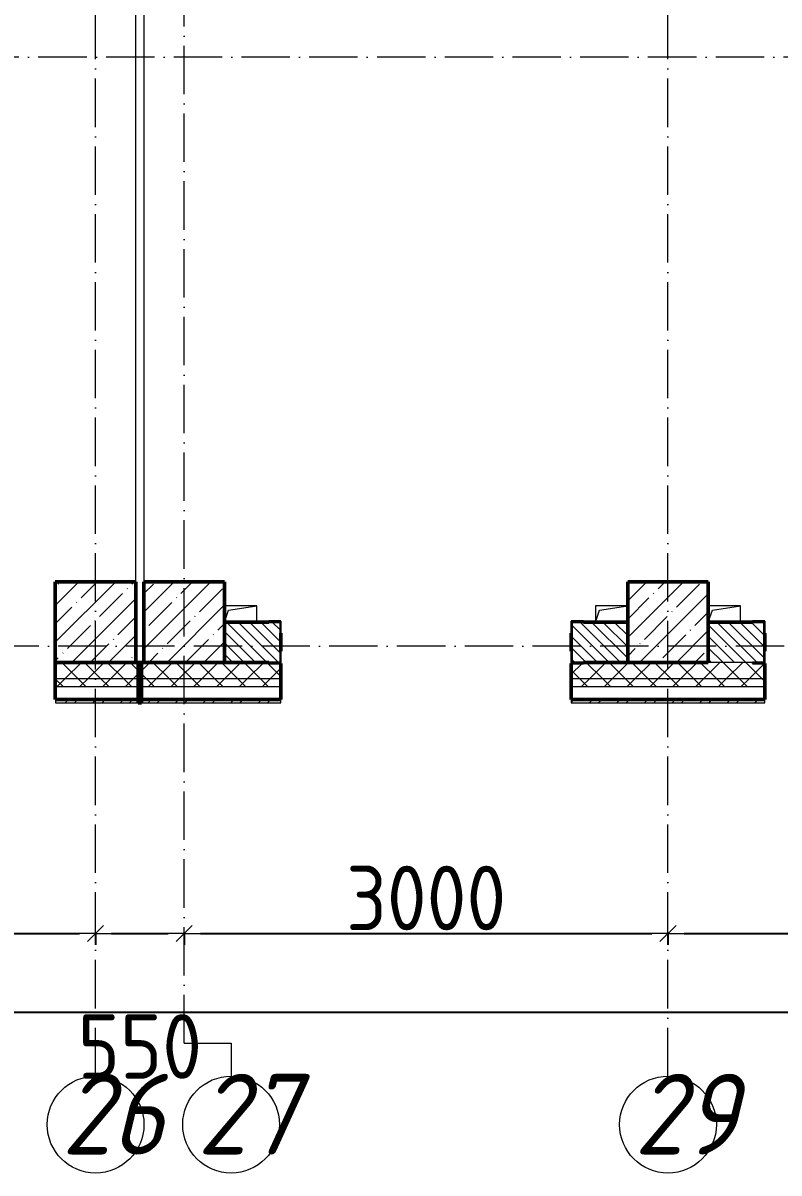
# Model space of a CAD drawing. Header units: millimetres. Extents: x -356862 to 418287, y 0 to 839748.
# Drawn here: x 22008 to 26697, y 453933 to 461059 of the extents above; entities that cross this region are included whole.
import ezdxf

# ---------------------------------------------------------------- set-up
doc = ezdxf.new("R2010")
doc.units = ezdxf.units.MM
doc.linetypes.add('50_200_ШТРИХ_1Т_ш5_п1_п1_', pattern=[700, 500, -100, 0, -100])
for name, color, linetype, lineweight in [('A-____-____-DIMS', 7, 'Continuous', 9), ('A-FLOR-____-OTLN', 7, 'Continuous', 9), ('A-GENM-____-MCUT', 7, 'Continuous', 25), ('A-GENM-____-OTLN', 7, 'Continuous', 9), ('A-GENM-____-OTLN-1', 7, 'Continuous', 25), ('A-WALL-____-MCUT-2', 7, 'Continuous', 50), ('A-WALL-____-MCUT-3', 7, 'Continuous', 9), ('A-WALL-____-OTLN', 7, 'Continuous', 9), ('A-WALL-____-PATT-1', 7, 'Continuous', 9), ('A-WALL-FNSH-MCUT-1', 7, 'Continuous', 9), ('S-COLS-____-MCUT', 7, 'Continuous', 50), ('S-COLS-____-OTLN', 7, 'Continuous', 9), ('S-GRID-____-IDEN', 7, 'Continuous', 9), ('S-GRID-____-OTLN', 7, 'Continuous', 9), ('S-GRID-____-OTLN-1', 7, '50_200_ШТРИХ_1Т_ш5_п1_п1_', 9)]:
    doc.layers.add(name, color=color, linetype=linetype, lineweight=lineweight)
doc.styles.add('ISOCPEUR_I', font='isocpeui.ttf', dxfattribs={"width": 0.9, "height": 2.5})
doc.styles.add('СПДС', font='isocpeur.ttf', dxfattribs={"width": 0.9})
doc.dimstyles.new('Размера А3', dxfattribs={"dimtxt": 200, "dimasz": 100, "dimexe": 70, "dimexo": 100, "dimgap": 20, "dimtad": 1, "dimdec": 0, "dimrnd": 10, "dimzin": 0, "dimdsep": 46, "dimtxsty": 'СПДС', "dimblk": 'ARROWHEAD_6', "dimcen": 1, "dimclrd": 256, "dimclre": 256, "dimclrt": 256, "dimazin": 0, "dimtfac": 1, "dimtdec": 0, "dimtmove": 2, "dimatfit": 3, "dimfxl": 1, "dimtolj": 1, "dimtzin": 0, "dimarcsym": 0})
pattern_1 = [(45, (-15591.66, 459015.94), (-70.71068, 70.71068), []), (135, (-15591.66, 459015.94), (-70.71068, -70.71068), [])]
pattern_2 = [(135, (-15591.663, 459015.94), (-35.35534, -35.35534), [])]
pattern_3 = [(45, (-15591.66, 459015.94), (-85.53659, 85.53659), []), (45, (-15534.64, 459015.94), (-85.53659, 85.53659), [])]

# ---------------------------------------------------------------- blocks, each defined once
blk = doc.blocks.new('BSC_Колонна _Прямоугольная - 500х500-V66-АР1_План отверстий 2 этажа в осях 1-64_А-ГГ')
at = {"layer": 'S-COLS-____-OTLN'}
h = blk.add_hatch(dxfattribs=at)
h.set_pattern_fill('FP_95', color=256, style=0, pattern_type=2)
h.set_pattern_definition([(45, (-41600, 1668.96), (-114.04925, 114.04925), []), (45, (-41485.95, 1668.96), (-114.04925, 114.04925), [201.613, -40.323, 3.353, -36.97])])
h.paths.add_polyline_path([(-250, -250), (250, -250), (250, 250), (-250, 250), (-250, -175.1)], flags=0)
at = {"layer": 'S-COLS-____-MCUT'}
for p, q in [((250, 250), (-250, 250)), ((-250, 250), (-250, -250)), ((250, -250), (250, 250)), ((-250, -250), (250, -250))]:
    blk.add_line(p, q, dxfattribs=at)
blk = doc.blocks.new('BSC_Колонна _Прямоугольная - 500х500-V67-АР1_План отверстий 2 этажа в осях 1-64_А-ГГ')
at = {"layer": 'S-COLS-____-OTLN'}
h = blk.add_hatch(dxfattribs=at)
h.set_pattern_fill('FP_96', color=256, style=0, pattern_type=2)
h.set_pattern_definition([(45, (-38050, 1668.96), (-114.04925, 114.04925), []), (45, (-37935.95, 1668.96), (-114.04925, 114.04925), [201.613, -40.323, 3.353, -36.97])])
h.paths.add_polyline_path([(-250, -250), (250, -250), (250, 250), (-250, 250)], flags=0)
at = {"layer": 'S-COLS-____-MCUT'}
for p, q in [((250, 250), (-250, 250)), ((-250, 250), (-250, -250)), ((250, -250), (250, 250)), ((-250, -250), (250, -250))]:
    blk.add_line(p, q, dxfattribs=at)
blk = doc.blocks.new('BSC_Колонна _Прямоугольная - 500х500-V87-АР1_План отверстий 2 этажа в осях 1-64_А-ГГ')
at = {"layer": 'S-COLS-____-OTLN'}
h = blk.add_hatch(dxfattribs=at)
h.set_pattern_fill('FP_116', color=256, style=0, pattern_type=2)
h.set_pattern_definition([(45, (-38600, 1668.96), (-114.04925, 114.04925), []), (45, (-38485.95, 1668.96), (-114.04925, 114.04925), [201.613, -40.323, 3.353, -36.97])])
h.paths.add_polyline_path([(-250, -250), (250, -250), (250, 250), (-250, 250)], flags=0)
at = {"layer": 'S-COLS-____-MCUT'}
for p, q in [((250, 250), (-250, 250)), ((-250, 250), (-250, -250)), ((250, -250), (250, 250)), ((-250, -250), (250, -250))]:
    blk.add_line(p, q, dxfattribs=at)
blk = doc.blocks.new('Фахверк_СКБ_Уголок - 250_2700-27497298-АР1_План отверстий 2 этажа в осях 1-64_А-ГГ')
at = {"layer": 'A-GENM-____-MCUT'}
for p, q in [((200, 181), (125, 181)), ((125, 181), (125, 106)), ((131, 106), (131, 175)), ((131, 175), (200, 175)), ((200, 175), (200, 181)), ((125, 106), (131, 106)), ((131, -6), (125, -6)), ((125, -6), (125, -81)), ((131, -75), (131, -6)), ((125, -81), (200, -81)), ((200, -75), (131, -75)), ((200, -81), (200, -75))]:
    blk.add_line(p, q, dxfattribs=at)
blk = doc.blocks.new('AR_Отверстие прямоугольное _в плите_ - AR_Отверстие прямоугольное _в плите_-30510712-АР1_План отверстий 2 этажа в осях 1-64_А-ГГ')
at = {"layer": 'A-GENM-____-OTLN'}
for p, q in [((100, 50), (-100, 50)), ((-100, -50), (-75, 25)), ((-75, 25), (100, 50)), ((100, -50), (100, 50))]:
    blk.add_line(p, q, dxfattribs=at)
blk = doc.blocks.new('AR_Отверстие прямоугольное _в плите_ - AR_Отверстие прямоугольное _в плите_-V161-АР1_План отверстий 2 этажа в осях 1-64_А-ГГ')
at = {"layer": 'A-GENM-____-OTLN'}
for p, q in [((100, 50), (-100, 50)), ((-100, 50), (-100, -50)), ((-100, -50), (-75, 25)), ((-75, 25), (100, 50))]:
    blk.add_line(p, q, dxfattribs=at)
blk = doc.blocks.new('Стены 7 - Стены 4-31196221-АР1_План отверстий 2 этажа в осях 1-64_А-ГГ')
at = {"layer": 'A-WALL-____-MCUT-2'}
for p, q in [((-1798.5, 41030.2), (-1798.5, 41010.2)), ((-1548.5, 41030.2), (-1798.5, 41030.2)), ((-1798.5, 41010.2), (-1548.5, 41010.2)), ((-1548.5, 41010.2), (-1548.5, 41030.2))]:
    blk.add_line(p, q, dxfattribs=at)
blk = doc.blocks.new('Ось сетки - Круг_Ø6_00__ISO-2_5_0_9K_-25732049-АР1_План отверстий 2 этажа в осях 1-64_А-ГГ')
at = {"layer": 'S-GRID-____-IDEN'}
blk.add_circle((0, 0), 3, dxfattribs=at)
blk = doc.blocks.new('ARROWHEAD_6')
at = {"color": 0, "linetype": 'Continuous'}
for p, q in [((0, 0), (-1, 0)), ((-0.5, -0.5), (0.5, 0.5))]:
    blk.add_line(p, q, dxfattribs=at)
blk = doc.blocks.new('*D4547')
at = {"layer": 'A-____-____-DIMS', "lineweight": -2, "transparency": 16777216}
for p, q in [((19458.3, 455423.5), (19458.3, 455347.4)), ((19558.3, 455417.4), (22358.3, 455417.4)), ((22458.3, 455423.5), (22458.3, 455347.4))]:
    blk.add_line(p, q, dxfattribs=at)
at = {"layer": 'Defpoints', "color": 0, "lineweight": 30, "transparency": 16777216}
for p in [(19458.3, 455523.5), (22458.3, 455523.5), (22458.3, 455417.4)]:
    blk.add_point(p, dxfattribs=at)
at = {"layer": 'A-____-____-DIMS', "lineweight": -2, "transparency": 16777216, "xscale": 100, "yscale": 100, "zscale": 100, "rotation": 180}
blk.add_blockref('ARROWHEAD_6', (19458.3, 455417.4), dxfattribs=at)
at = {"layer": 'A-____-____-DIMS', "lineweight": -2, "transparency": 16777216, "xscale": 100, "yscale": 100, "zscale": 100}
blk.add_blockref('ARROWHEAD_6', (22458.3, 455417.4), dxfattribs=at)
at = {"layer": 'A-____-____-DIMS', "transparency": 16777216, "insert": (20958.3, 455637.4), "char_height": 400, "attachment_point": 5, "style": 'СПДС'}
blk.add_mtext('\\A1;3000', dxfattribs=at)
blk = doc.blocks.new('*D4548')
at = {"layer": 'A-____-____-DIMS', "lineweight": -2, "transparency": 16777216}
for p, q in [((22458.3, 455423.5), (22458.3, 455347.4)), ((22558.3, 455417.4), (22908.3, 455417.4)), ((23008.3, 455423.5), (23008.3, 455347.4))]:
    blk.add_line(p, q, dxfattribs=at)
at = {"layer": 'Defpoints', "color": 0, "lineweight": 30, "transparency": 16777216}
for p in [(22458.3, 455523.5), (23008.3, 455523.5), (23008.3, 455417.4)]:
    blk.add_point(p, dxfattribs=at)
at = {"layer": 'A-____-____-DIMS', "lineweight": -2, "transparency": 16777216, "xscale": 100, "yscale": 100, "zscale": 100, "rotation": 180}
blk.add_blockref('ARROWHEAD_6', (22458.3, 455417.4), dxfattribs=at)
at = {"layer": 'A-____-____-DIMS', "lineweight": -2, "transparency": 16777216, "xscale": 100, "yscale": 100, "zscale": 100}
blk.add_blockref('ARROWHEAD_6', (23008.3, 455417.4), dxfattribs=at)
at = {"layer": 'A-____-____-DIMS', "transparency": 16777216, "insert": (22733.3, 454717.4), "char_height": 400, "attachment_point": 5, "style": 'СПДС'}
blk.add_mtext('\\A1;550', dxfattribs=at)
blk = doc.blocks.new('*D4549')
at = {"layer": 'A-____-____-DIMS', "lineweight": -2, "transparency": 16777216}
for p, q in [((23008.3, 455423.5), (23008.3, 455347.4)), ((23108.3, 455417.4), (25908.3, 455417.4)), ((26008.3, 455423.5), (26008.3, 455347.4))]:
    blk.add_line(p, q, dxfattribs=at)
at = {"layer": 'Defpoints', "color": 0, "lineweight": 30, "transparency": 16777216}
for p in [(23008.3, 455523.5), (26008.3, 455523.5), (26008.3, 455417.4)]:
    blk.add_point(p, dxfattribs=at)
at = {"layer": 'A-____-____-DIMS', "lineweight": -2, "transparency": 16777216, "xscale": 100, "yscale": 100, "zscale": 100, "rotation": 180}
blk.add_blockref('ARROWHEAD_6', (23008.3, 455417.4), dxfattribs=at)
at = {"layer": 'A-____-____-DIMS', "lineweight": -2, "transparency": 16777216, "xscale": 100, "yscale": 100, "zscale": 100}
blk.add_blockref('ARROWHEAD_6', (26008.3, 455417.4), dxfattribs=at)
at = {"layer": 'A-____-____-DIMS', "transparency": 16777216, "insert": (24508.3, 455637.4), "char_height": 400, "attachment_point": 5, "style": 'СПДС'}
blk.add_mtext('\\A1;3000', dxfattribs=at)
blk = doc.blocks.new('*D4550')
at = {"layer": 'A-____-____-DIMS', "lineweight": -2, "transparency": 16777216}
for p, q in [((26008.3, 455423.5), (26008.3, 455347.4)), ((26108.3, 455417.4), (28908.3, 455417.4)), ((29008.3, 455423.5), (29008.3, 455347.4))]:
    blk.add_line(p, q, dxfattribs=at)
at = {"layer": 'Defpoints', "color": 0, "lineweight": 30, "transparency": 16777216}
for p in [(26008.3, 455523.5), (29008.3, 455523.5), (29008.3, 455417.4)]:
    blk.add_point(p, dxfattribs=at)
at = {"layer": 'A-____-____-DIMS', "lineweight": -2, "transparency": 16777216, "xscale": 100, "yscale": 100, "zscale": 100, "rotation": 180}
blk.add_blockref('ARROWHEAD_6', (26008.3, 455417.4), dxfattribs=at)
at = {"layer": 'A-____-____-DIMS', "lineweight": -2, "transparency": 16777216, "xscale": 100, "yscale": 100, "zscale": 100}
blk.add_blockref('ARROWHEAD_6', (29008.3, 455417.4), dxfattribs=at)
at = {"layer": 'A-____-____-DIMS', "transparency": 16777216, "insert": (27508.3, 455637.4), "char_height": 400, "attachment_point": 5, "style": 'СПДС'}
blk.add_mtext('\\A1;3000', dxfattribs=at)
blk = doc.blocks.new('*D4656')
at = {"layer": 'A-____-____-DIMS', "lineweight": -2, "transparency": 16777216}
for p, q in [((-17941.7, 454935.3), (-17941.7, 454859.2)), ((85558.3, 454935.3), (85558.3, 454859.2)), ((-17841.7, 454929.2), (85458.3, 454929.2))]:
    blk.add_line(p, q, dxfattribs=at)
at = {"layer": 'Defpoints', "color": 0, "lineweight": 30, "transparency": 16777216}
for p in [(-17941.7, 455035.3), (85558.3, 455035.3), (85558.3, 454929.2)]:
    blk.add_point(p, dxfattribs=at)
at = {"layer": 'A-____-____-DIMS', "lineweight": -2, "transparency": 16777216, "xscale": 100, "yscale": 100, "zscale": 100, "rotation": 180}
blk.add_blockref('ARROWHEAD_6', (-17941.7, 454929.2), dxfattribs=at)
at = {"layer": 'A-____-____-DIMS', "lineweight": -2, "transparency": 16777216, "xscale": 100, "yscale": 100, "zscale": 100}
blk.add_blockref('ARROWHEAD_6', (85558.3, 454929.2), dxfattribs=at)
at = {"layer": 'A-____-____-DIMS', "transparency": 16777216, "insert": (33808.3, 455149.2), "char_height": 400, "attachment_point": 5, "style": 'СПДС'}
blk.add_mtext('\\A1;103500', dxfattribs=at)
blk = doc.blocks.new('*D13788')
at = {"layer": 'A-____-____-DIMS', "lineweight": -2, "transparency": 16777216}
for p, q in [((19458.3, 455423.5), (19458.3, 455347.4)), ((19558.3, 455417.4), (22358.3, 455417.4)), ((22458.3, 455423.5), (22458.3, 455347.4))]:
    blk.add_line(p, q, dxfattribs=at)
at = {"layer": 'Defpoints', "color": 0, "transparency": 16777216}
for p in [(19458.3, 455523.5), (22458.3, 455523.5), (22458.3, 455417.4)]:
    blk.add_point(p, dxfattribs=at)
at = {"layer": 'A-____-____-DIMS', "lineweight": -2, "transparency": 16777216, "xscale": 100, "yscale": 100, "zscale": 100, "rotation": 180}
blk.add_blockref('ARROWHEAD_6', (19458.3, 455417.4), dxfattribs=at)
at = {"layer": 'A-____-____-DIMS', "lineweight": -2, "transparency": 16777216, "xscale": 100, "yscale": 100, "zscale": 100}
blk.add_blockref('ARROWHEAD_6', (22458.3, 455417.4), dxfattribs=at)
at = {"layer": 'A-____-____-DIMS', "transparency": 16777216, "insert": (20958.3, 455637.4), "char_height": 400, "attachment_point": 5, "style": 'СПДС'}
blk.add_mtext('\\A1;3000', dxfattribs=at)
blk = doc.blocks.new('*D13789')
at = {"layer": 'A-____-____-DIMS', "lineweight": -2, "transparency": 16777216}
for p, q in [((22458.3, 455423.5), (22458.3, 455347.4)), ((22558.3, 455417.4), (22908.3, 455417.4)), ((23008.3, 455423.5), (23008.3, 455347.4))]:
    blk.add_line(p, q, dxfattribs=at)
at = {"layer": 'Defpoints', "color": 0, "transparency": 16777216}
for p in [(22458.3, 455523.5), (23008.3, 455523.5), (23008.3, 455417.4)]:
    blk.add_point(p, dxfattribs=at)
at = {"layer": 'A-____-____-DIMS', "lineweight": -2, "transparency": 16777216, "xscale": 100, "yscale": 100, "zscale": 100, "rotation": 180}
blk.add_blockref('ARROWHEAD_6', (22458.3, 455417.4), dxfattribs=at)
at = {"layer": 'A-____-____-DIMS', "lineweight": -2, "transparency": 16777216, "xscale": 100, "yscale": 100, "zscale": 100}
blk.add_blockref('ARROWHEAD_6', (23008.3, 455417.4), dxfattribs=at)
at = {"layer": 'A-____-____-DIMS', "transparency": 16777216, "insert": (22733.3, 454717.4), "char_height": 400, "attachment_point": 5, "style": 'СПДС'}
blk.add_mtext('\\A1;550', dxfattribs=at)
blk = doc.blocks.new('*D13790')
at = {"layer": 'A-____-____-DIMS', "lineweight": -2, "transparency": 16777216}
for p, q in [((23008.3, 455423.5), (23008.3, 455347.4)), ((23108.3, 455417.4), (25908.3, 455417.4)), ((26008.3, 455423.5), (26008.3, 455347.4))]:
    blk.add_line(p, q, dxfattribs=at)
at = {"layer": 'Defpoints', "color": 0, "transparency": 16777216}
for p in [(23008.3, 455523.5), (26008.3, 455523.5), (26008.3, 455417.4)]:
    blk.add_point(p, dxfattribs=at)
at = {"layer": 'A-____-____-DIMS', "lineweight": -2, "transparency": 16777216, "xscale": 100, "yscale": 100, "zscale": 100, "rotation": 180}
blk.add_blockref('ARROWHEAD_6', (23008.3, 455417.4), dxfattribs=at)
at = {"layer": 'A-____-____-DIMS', "lineweight": -2, "transparency": 16777216, "xscale": 100, "yscale": 100, "zscale": 100}
blk.add_blockref('ARROWHEAD_6', (26008.3, 455417.4), dxfattribs=at)
at = {"layer": 'A-____-____-DIMS', "transparency": 16777216, "insert": (24508.3, 455637.4), "char_height": 400, "attachment_point": 5, "style": 'СПДС'}
blk.add_mtext('\\A1;3000', dxfattribs=at)
blk = doc.blocks.new('*D13791')
at = {"layer": 'A-____-____-DIMS', "lineweight": -2, "transparency": 16777216}
for p, q in [((26008.3, 455423.5), (26008.3, 455347.4)), ((26108.3, 455417.4), (28908.3, 455417.4)), ((29008.3, 455423.5), (29008.3, 455347.4))]:
    blk.add_line(p, q, dxfattribs=at)
at = {"layer": 'Defpoints', "color": 0, "transparency": 16777216}
for p in [(26008.3, 455523.5), (29008.3, 455523.5), (29008.3, 455417.4)]:
    blk.add_point(p, dxfattribs=at)
at = {"layer": 'A-____-____-DIMS', "lineweight": -2, "transparency": 16777216, "xscale": 100, "yscale": 100, "zscale": 100, "rotation": 180}
blk.add_blockref('ARROWHEAD_6', (26008.3, 455417.4), dxfattribs=at)
at = {"layer": 'A-____-____-DIMS', "lineweight": -2, "transparency": 16777216, "xscale": 100, "yscale": 100, "zscale": 100}
blk.add_blockref('ARROWHEAD_6', (29008.3, 455417.4), dxfattribs=at)
at = {"layer": 'A-____-____-DIMS', "transparency": 16777216, "insert": (27508.3, 455637.4), "char_height": 400, "attachment_point": 5, "style": 'СПДС'}
blk.add_mtext('\\A1;3000', dxfattribs=at)
blk = doc.blocks.new('*D13808')
at = {"layer": 'A-____-____-DIMS', "lineweight": -2, "transparency": 16777216}
for p, q in [((-17941.7, 454935.3), (-17941.7, 454859.2)), ((85558.3, 454935.3), (85558.3, 454859.2)), ((-17841.7, 454929.2), (85458.3, 454929.2))]:
    blk.add_line(p, q, dxfattribs=at)
at = {"layer": 'Defpoints', "color": 0, "transparency": 16777216}
for p in [(-17941.7, 455035.3), (85558.3, 455035.3), (85558.3, 454929.2)]:
    blk.add_point(p, dxfattribs=at)
at = {"layer": 'A-____-____-DIMS', "lineweight": -2, "transparency": 16777216, "xscale": 100, "yscale": 100, "zscale": 100, "rotation": 180}
blk.add_blockref('ARROWHEAD_6', (-17941.7, 454929.2), dxfattribs=at)
at = {"layer": 'A-____-____-DIMS', "lineweight": -2, "transparency": 16777216, "xscale": 100, "yscale": 100, "zscale": 100}
blk.add_blockref('ARROWHEAD_6', (85558.3, 454929.2), dxfattribs=at)
at = {"layer": 'A-____-____-DIMS', "transparency": 16777216, "insert": (33808.3, 455149.2), "char_height": 400, "attachment_point": 5, "style": 'СПДС'}
blk.add_mtext('\\A1;103500', dxfattribs=at)
blk = doc.blocks.new('*D13958')
at = {"layer": 'A-____-____-DIMS', "lineweight": -2, "transparency": 16777216}
for p, q in [((19458.3, 455423.5), (19458.3, 455347.4)), ((19558.3, 455417.4), (22358.3, 455417.4)), ((22458.3, 455423.5), (22458.3, 455347.4))]:
    blk.add_line(p, q, dxfattribs=at)
at = {"layer": 'Defpoints', "color": 0, "transparency": 16777216}
for p in [(19458.3, 455523.5), (22458.3, 455523.5), (22458.3, 455417.4)]:
    blk.add_point(p, dxfattribs=at)
at = {"layer": 'A-____-____-DIMS', "lineweight": -2, "transparency": 16777216, "xscale": 100, "yscale": 100, "zscale": 100, "rotation": 180}
blk.add_blockref('ARROWHEAD_6', (19458.3, 455417.4), dxfattribs=at)
at = {"layer": 'A-____-____-DIMS', "lineweight": -2, "transparency": 16777216, "xscale": 100, "yscale": 100, "zscale": 100}
blk.add_blockref('ARROWHEAD_6', (22458.3, 455417.4), dxfattribs=at)
at = {"layer": 'A-____-____-DIMS', "transparency": 16777216, "insert": (20958.3, 455637.4), "char_height": 400, "attachment_point": 5, "style": 'СПДС'}
blk.add_mtext('\\A1;3000', dxfattribs=at)
blk = doc.blocks.new('*D13959')
at = {"layer": 'A-____-____-DIMS', "lineweight": -2, "transparency": 16777216}
for p, q in [((22458.3, 455423.5), (22458.3, 455347.4)), ((22558.3, 455417.4), (22908.3, 455417.4)), ((23008.3, 455423.5), (23008.3, 455347.4))]:
    blk.add_line(p, q, dxfattribs=at)
at = {"layer": 'Defpoints', "color": 0, "transparency": 16777216}
for p in [(22458.3, 455523.5), (23008.3, 455523.5), (23008.3, 455417.4)]:
    blk.add_point(p, dxfattribs=at)
at = {"layer": 'A-____-____-DIMS', "lineweight": -2, "transparency": 16777216, "xscale": 100, "yscale": 100, "zscale": 100, "rotation": 180}
blk.add_blockref('ARROWHEAD_6', (22458.3, 455417.4), dxfattribs=at)
at = {"layer": 'A-____-____-DIMS', "lineweight": -2, "transparency": 16777216, "xscale": 100, "yscale": 100, "zscale": 100}
blk.add_blockref('ARROWHEAD_6', (23008.3, 455417.4), dxfattribs=at)
at = {"layer": 'A-____-____-DIMS', "transparency": 16777216, "insert": (22733.3, 454717.4), "char_height": 400, "attachment_point": 5, "style": 'СПДС'}
blk.add_mtext('\\A1;550', dxfattribs=at)
blk = doc.blocks.new('*D13960')
at = {"layer": 'A-____-____-DIMS', "lineweight": -2, "transparency": 16777216}
for p, q in [((23008.3, 455423.5), (23008.3, 455347.4)), ((23108.3, 455417.4), (25908.3, 455417.4)), ((26008.3, 455423.5), (26008.3, 455347.4))]:
    blk.add_line(p, q, dxfattribs=at)
at = {"layer": 'Defpoints', "color": 0, "transparency": 16777216}
for p in [(23008.3, 455523.5), (26008.3, 455523.5), (26008.3, 455417.4)]:
    blk.add_point(p, dxfattribs=at)
at = {"layer": 'A-____-____-DIMS', "lineweight": -2, "transparency": 16777216, "xscale": 100, "yscale": 100, "zscale": 100, "rotation": 180}
blk.add_blockref('ARROWHEAD_6', (23008.3, 455417.4), dxfattribs=at)
at = {"layer": 'A-____-____-DIMS', "lineweight": -2, "transparency": 16777216, "xscale": 100, "yscale": 100, "zscale": 100}
blk.add_blockref('ARROWHEAD_6', (26008.3, 455417.4), dxfattribs=at)
at = {"layer": 'A-____-____-DIMS', "transparency": 16777216, "insert": (24508.3, 455637.4), "char_height": 400, "attachment_point": 5, "style": 'СПДС'}
blk.add_mtext('\\A1;3000', dxfattribs=at)
blk = doc.blocks.new('*D13961')
at = {"layer": 'A-____-____-DIMS', "lineweight": -2, "transparency": 16777216}
for p, q in [((26008.3, 455423.5), (26008.3, 455347.4)), ((26108.3, 455417.4), (28908.3, 455417.4)), ((29008.3, 455423.5), (29008.3, 455347.4))]:
    blk.add_line(p, q, dxfattribs=at)
at = {"layer": 'Defpoints', "color": 0, "transparency": 16777216}
for p in [(26008.3, 455523.5), (29008.3, 455523.5), (29008.3, 455417.4)]:
    blk.add_point(p, dxfattribs=at)
at = {"layer": 'A-____-____-DIMS', "lineweight": -2, "transparency": 16777216, "xscale": 100, "yscale": 100, "zscale": 100, "rotation": 180}
blk.add_blockref('ARROWHEAD_6', (26008.3, 455417.4), dxfattribs=at)
at = {"layer": 'A-____-____-DIMS', "lineweight": -2, "transparency": 16777216, "xscale": 100, "yscale": 100, "zscale": 100}
blk.add_blockref('ARROWHEAD_6', (29008.3, 455417.4), dxfattribs=at)
at = {"layer": 'A-____-____-DIMS', "transparency": 16777216, "insert": (27508.3, 455637.4), "char_height": 400, "attachment_point": 5, "style": 'СПДС'}
blk.add_mtext('\\A1;3000', dxfattribs=at)
blk = doc.blocks.new('*D13978')
at = {"layer": 'A-____-____-DIMS', "lineweight": -2, "transparency": 16777216}
for p, q in [((-17941.7, 454935.3), (-17941.7, 454859.2)), ((85558.3, 454935.3), (85558.3, 454859.2)), ((-17841.7, 454929.2), (85458.3, 454929.2))]:
    blk.add_line(p, q, dxfattribs=at)
at = {"layer": 'Defpoints', "color": 0, "transparency": 16777216}
for p in [(-17941.7, 455035.3), (85558.3, 455035.3), (85558.3, 454929.2)]:
    blk.add_point(p, dxfattribs=at)
at = {"layer": 'A-____-____-DIMS', "lineweight": -2, "transparency": 16777216, "xscale": 100, "yscale": 100, "zscale": 100, "rotation": 180}
blk.add_blockref('ARROWHEAD_6', (-17941.7, 454929.2), dxfattribs=at)
at = {"layer": 'A-____-____-DIMS', "lineweight": -2, "transparency": 16777216, "xscale": 100, "yscale": 100, "zscale": 100}
blk.add_blockref('ARROWHEAD_6', (85558.3, 454929.2), dxfattribs=at)
at = {"layer": 'A-____-____-DIMS', "transparency": 16777216, "insert": (33808.3, 455149.2), "char_height": 400, "attachment_point": 5, "style": 'СПДС'}
blk.add_mtext('\\A1;103500', dxfattribs=at)
blk = doc.blocks.new('2этаж')
at = {"layer": 'S-GRID-____-OTLN-1', "color": 251, "ltscale": 0.6, "true_color": 0x636466}
for p, q in [((22458.3, 454533.3), (22458.3, 469166.5)), ((23008.3, 454737.3), (23008.3, 469166.5)), ((26008.3, 454533.3), (26008.3, 469166.5)), ((88359, 460847), (-20260.4, 460847)), ((88482.7, 457197), (-20260.4, 457197))]:
    blk.add_line(p, q, dxfattribs=at)
at = {"layer": 'S-GRID-____-IDEN', "char_height": 500, "width": 404.05, "attachment_point": 1, "style": 'ISOCPEUR_I'}
for s, insert in [('26', (22248.8, 454547.9)), ('27', (23089.4, 454547.9)), ('29', (25798.8, 454547.9))]:
    blk.add_mtext(s, dxfattribs=dict(at, insert=insert))
at = {"layer": 'A-____-____-DIMS'}
for base, p1, p2, picture, middle in [((22458.3, 455417.4), (19458.3, 455523.5), (22458.3, 455523.5), '*D4547', (20958.3, 455637.4)), ((26008.3, 455417.4), (23008.3, 455523.5), (26008.3, 455523.5), '*D4549', (24508.3, 455637.4)), ((29008.3, 455417.4), (26008.3, 455523.5), (29008.3, 455523.5), '*D4550', (27508.3, 455637.4)), ((23008.3, 455417.4), (22458.3, 455523.5), (23008.3, 455523.5), '*D4548', (22733.3, 454717.4)), ((85558.3, 454929.2), (-17941.7, 455035.3), (85558.3, 455035.3), '*D4656', (33808.3, 455149.2))]:
    dim = blk.add_linear_dim(base=base, p1=p1, p2=p2, dimstyle='Размера А3', override={"dimtxt": 400}, dxfattribs=at)
    dim.commit()
    dim.dimension.update_dxf_attribs({"geometry": picture, "text_midpoint": middle})

msp = doc.modelspace()

# ---------------------------------------------------------------- hatches: boundary and pattern name
at = {"layer": 'A-WALL-____-PATT-1'}
h = msp.add_hatch(dxfattribs=at)
h.set_pattern_fill('FP_6', color=256, style=0, pattern_type=2)
h.set_pattern_definition(pattern_2)
h.paths.add_polyline_path([(25483.3366, 457096.983), (25758.3366, 457096.983), (25758.3366, 457346.983), (25414.3366, 457346.983), (25414.3366, 457277.983), (25408.3366, 457277.983), (25408.3366, 457165.983), (25414.3366, 457165.983), (25414.3366, 457096.983)], flags=0)
h.paths.add_polyline_path([(23533.3366, 457096.983), (23602.3366, 457096.983), (23602.3366, 457165.983), (23608.3366, 457165.983), (23608.3366, 457277.983), (23602.3366, 457277.983), (23602.3366, 457346.983), (23258.3366, 457346.983), (23258.3366, 457096.983), (23278.8614, 457096.983)], flags=0)
h = msp.add_hatch(dxfattribs=at)
h.set_pattern_fill('FP_6', color=256, style=0, pattern_type=2)
h.set_pattern_definition(pattern_2)
h.paths.add_polyline_path([(28758.3366, 457096.983), (28758.3366, 457346.983), (28414.3366, 457346.983), (28414.3366, 457277.983), (28408.3366, 457277.983), (28408.3366, 457165.983), (28414.3366, 457165.983), (28414.3366, 457096.983), (28581.2542, 457096.983)], flags=0)
h.paths.add_polyline_path([(26602.3366, 457096.983), (26602.3366, 457165.983), (26608.3366, 457165.983), (26608.3366, 457277.983), (26602.3366, 457277.983), (26602.3366, 457346.983), (26258.3366, 457346.983), (26258.3366, 457096.983), (26533.3366, 457096.983)], flags=0)
h = msp.add_hatch(dxfattribs=at)
h.set_pattern_fill('FP_1', color=256, style=0, pattern_type=2)
h.set_pattern_definition(pattern_1)
h.paths.add_polyline_path([(85658.3366, 456996.983), (85658.3366, 457096.983), (76633.3366, 457096.983), (76633.3366, 457090.983), (76558.3366, 457090.983), (76558.3366, 456996.983), (85158.3366, 456996.983)], flags=0)
h.paths.add_polyline_path([(74758.3366, 456996.983), (74758.3366, 457090.983), (74683.3366, 457090.983), (74683.3366, 457096.983), (66808.3366, 457096.983), (66808.3366, 456996.983), (74535.3257, 456996.983)], flags=0)
h.paths.add_polyline_path([(65308.3366, 456996.983), (65808.3366, 456996.983), (65808.3366, 457096.983), (64683.3366, 457096.983), (64683.3366, 457090.983), (64608.3366, 457090.983), (64608.3366, 456996.983), (64683.3366, 456996.983)], flags=0)
h.paths.add_polyline_path([(55408.3366, 456996.983), (56808.3366, 456996.983), (56808.3366, 457096.983), (55483.3366, 457096.983), (55483.3366, 457090.983), (55408.3366, 457090.983)], flags=0)
h.paths.add_polyline_path([(53258.3366, 456996.983), (53608.3366, 456996.983), (53608.3366, 457090.983), (53533.3366, 457090.983), (53533.3366, 457096.983), (52483.3366, 457096.983), (52483.3366, 457090.983), (52408.3366, 457090.983), (52408.3366, 456996.983), (52758.3366, 456996.983)], flags=0)
h.paths.add_polyline_path([(50608.0335, 456996.983), (50608.0335, 457090.983), (50533.3366, 457090.983), (50533.3366, 457096.983), (49483.3366, 457096.983), (49483.3366, 457090.983), (49408.3366, 457090.983), (49408.3366, 456996.983), (49790.8257, 456996.983)], flags=0)
h.paths.add_polyline_path([(47608.3366, 456996.983), (47608.3366, 457090.983), (47533.3366, 457090.983), (47533.3366, 457096.983), (46483.3366, 457096.983), (46483.3366, 457090.983), (46408.3366, 457090.983), (46408.3366, 456996.983), (47139.6293, 456996.983)], flags=0)
h.paths.add_polyline_path([(43758.3366, 456996.983), (44608.3366, 456996.983), (44608.3366, 457090.983), (44533.3366, 457090.983), (44533.3366, 457096.983), (43483.3366, 457096.983), (43483.3366, 457090.983), (43408.3366, 457090.983), (43408.3262, 456996.983), (43604.7007, 456996.983)], flags=0)
h.paths.add_polyline_path([(38302.3078, 456996.983), (38608.3262, 456996.983), (38608.3262, 457090.983), (38533.3366, 457090.983), (38533.3366, 457096.983), (37483.3366, 457096.983), (37483.3366, 457090.983), (37408.3366, 457090.983), (37408.3314, 456996.983), (38258.3366, 456996.983)], flags=0)
h.paths.add_polyline_path([(34408.3366, 456996.983), (35608.3314, 456996.983), (35608.3314, 457090.983), (35533.3366, 457090.983), (35533.3366, 457096.983), (34483.3366, 457096.983), (34483.3366, 457090.983), (34408.3366, 457090.983)], flags=0)
h.paths.add_polyline_path([(32116.1828, 456996.983), (32608.3366, 456996.983), (32608.3366, 457090.983), (32533.3366, 457090.983), (32533.3366, 457096.983), (31483.3366, 457096.983), (31483.3366, 457090.983), (31408.3366, 457090.983), (31408.3366, 456996.983), (31483.3366, 456996.983)], flags=0)
h.paths.add_polyline_path([(29464.9864, 456996.983), (29608.3366, 456996.983), (29608.3366, 457090.983), (29533.3366, 457090.983), (29533.3366, 457096.983), (28483.3366, 457096.983), (28483.3366, 457090.983), (28408.3366, 457090.983), (28408.3366, 456996.983), (29258.3366, 456996.983)], flags=0)
h.paths.add_polyline_path([(26608.3366, 456996.983), (26608.3366, 457090.983), (26533.3366, 457090.983), (26533.3366, 457096.983), (25483.3366, 457096.983), (25483.3366, 457090.983), (25408.3366, 457090.983), (25408.3366, 456996.983), (26533.3366, 456996.983)], flags=0)
h.paths.add_polyline_path([(23608.3366, 456996.983), (23608.3366, 457090.983), (23533.3366, 457091.6258), (23533.3366, 457096.983), (22208.3366, 457096.983), (22208.3366, 456996.983), (23602.3366, 456996.983)], flags=0)
h.paths.add_polyline_path([(19208.3366, 456996.983), (20408.3366, 456996.983), (20408.3366, 457090.983), (20333.3366, 457090.983), (20333.3366, 457096.983), (19208.3366, 457096.983)], flags=0)
h.paths.add_polyline_path([(17402.3366, 456996.983), (17408.3366, 456996.983), (17408.3366, 457090.983), (17333.3366, 457090.983), (17333.3366, 457096.983), (16283.3366, 457096.983), (16283.3366, 457090.983), (16208.3366, 457090.983), (16209.0042, 456996.983), (17333.3366, 456996.983)], flags=0)
h.paths.add_polyline_path([(14333.3366, 456996.983), (14408.3366, 456996.983), (14408.3366, 457090.983), (14333.3366, 457090.983), (14333.3366, 457096.983), (13208.3366, 457096.983), (13208.3366, 456996.983), (13708.3366, 456996.983)], flags=0)
h.paths.add_polyline_path([(10708.3366, 456996.983), (11408.3366, 456996.983), (11408.3366, 457090.983), (11333.3366, 457090.983), (11333.3366, 457096.983), (10208.3366, 457096.983), (10208.3366, 456996.983)], flags=0)
h.paths.add_polyline_path([(8408.3366, 456996.983), (8408.3366, 457090.983), (8333.3366, 457090.983), (8333.3366, 457096.983), (7283.3366, 457096.983), (7283.3366, 457090.983), (7208.3366, 457090.983), (7208.3366, 456996.983), (7371.6828, 456996.983)], flags=0)
h.paths.add_polyline_path([(5333.3366, 456996.983), (5408.3366, 456996.983), (5408.3366, 457090.983), (5333.3366, 457090.983), (5333.3366, 457096.983), (4208.3366, 457096.983), (4208.3366, 456996.983), (4720.4864, 456996.983)], flags=0)
h.paths.add_polyline_path([(1208.3366, 456996.983), (2408.3366, 456996.983), (2408.3366, 457090.983), (2333.3366, 457090.983), (2333.3366, 457096.983), (1208.3366, 457096.983)], flags=0)
h.paths.add_polyline_path([(-591.6634, 456996.983), (-591.6634, 457090.983), (-666.6634, 457090.983), (-666.6634, 457096.983), (-1716.6634, 457096.983), (-1716.6634, 457090.983), (-1791.6634, 457090.983), (-1791.6634, 456996.983), (-691.6634, 456996.983)], flags=0)
h.paths.add_polyline_path([(-2791.6634, 456996.983), (-2791.6634, 457090.983), (-2866.6634, 457090.983), (-2866.6634, 457096.983), (-8116.6634, 457096.983), (-8116.6634, 457090.983), (-8191.6634, 457090.983), (-8191.6634, 456996.983), (-3233.1029, 456996.983)], flags=0)
h.paths.add_polyline_path([(-10291.6634, 456996.983), (-9191.6634, 456996.983), (-9191.6634, 457090.983), (-9266.6634, 457090.983), (-9266.6634, 457096.983), (-18041.6634, 457096.983), (-18041.6634, 456996.983), (-10302.9601, 456996.983)], flags=0)
h = msp.add_hatch(dxfattribs=at)
h.set_pattern_fill('FP_1', color=256, style=0, pattern_type=2)
h.set_pattern_definition(pattern_1)
h.paths.add_polyline_path([(85658.3366, 456946.983), (85758.3366, 456946.983), (85758.3366, 456996.983), (76558.3366, 456996.983), (76558.3366, 456946.983), (85140.1114, 456946.983)], flags=0)
h.paths.add_polyline_path([(73651.5936, 456946.983), (74758.3366, 456946.983), (74758.3366, 456996.983), (66808.3366, 456996.983), (66808.3366, 456946.983), (72767.8614, 456946.983)], flags=0)
h.paths.add_polyline_path([(64608.3366, 456946.983), (65808.3366, 456946.983), (65808.3366, 456996.983), (64608.3366, 456996.983)], flags=0)
h.paths.add_polyline_path([(56808.3366, 456946.983), (56808.3366, 456996.983), (55408.3366, 456996.983), (55408.3366, 456946.983), (55976.9507, 456946.983)], flags=0)
h.paths.add_polyline_path([(53608.3366, 456946.983), (53608.3366, 456996.983), (52408.3366, 456996.983), (52408.3366, 456946.983), (53325.7543, 456946.983)], flags=0)
h.paths.add_polyline_path([(49790.8257, 456946.983), (50608.0335, 456946.983), (50608.0335, 456996.983), (49408.3366, 456996.983), (49408.3366, 456946.983)], flags=0)
h.paths.add_polyline_path([(47608.3366, 456946.983), (47608.3366, 456996.983), (46408.3366, 456996.983), (46408.3366, 456946.983), (47139.6293, 456946.983)], flags=0)
h.paths.add_polyline_path([(44488.4328, 456946.983), (44608.3366, 456946.983), (44608.3366, 456996.983), (43408.3262, 456996.983), (43408.3262, 456946.983), (43604.7007, 456946.983)], flags=0)
h.paths.add_polyline_path([(38608.3262, 456946.983), (38608.3262, 456996.983), (37408.3314, 456996.983), (37408.3314, 456946.983), (38302.3078, 456946.983)], flags=0)
h.paths.add_polyline_path([(35608.3314, 456946.983), (35608.3314, 456996.983), (34408.3366, 456996.983), (34408.3366, 456946.983), (34767.3792, 456946.983)], flags=0)
h.paths.add_polyline_path([(31408.3366, 456946.983), (32608.3366, 456946.983), (32608.3366, 456996.983), (31408.3366, 456996.983)], flags=0)
h.paths.add_polyline_path([(29464.9864, 456946.983), (29608.3366, 456946.983), (29608.3366, 456996.983), (28408.3366, 456996.983), (28408.3366, 456946.983), (28581.2542, 456946.983)], flags=0)
h.paths.add_polyline_path([(26608.3366, 456946.983), (26608.3366, 456996.983), (25408.3366, 456996.983), (25408.3366, 456946.983), (25930.0578, 456946.983)], flags=0)
h.paths.add_polyline_path([(23278.8614, 456946.983), (23608.3366, 456946.983), (23608.3366, 456996.983), (22208.3366, 456996.983), (22208.3366, 456946.983), (22395.1292, 456946.983)], flags=0)
h.paths.add_polyline_path([(20408.3366, 456946.983), (20408.3366, 456996.983), (19208.3366, 456996.983), (19208.3366, 456946.983), (19743.9328, 456946.983)], flags=0)
h.paths.add_polyline_path([(17408.3366, 456946.983), (17408.3366, 456996.983), (16208.3366, 456996.983), (16209.0042, 456946.983)], flags=0)
h.paths.add_polyline_path([(14408.3366, 456946.983), (14408.3366, 456996.983), (13208.3366, 456996.983), (13208.3366, 456946.983)], flags=0)
h.paths.add_polyline_path([(10208.3366, 456946.983), (11408.3366, 456946.983), (11408.3366, 456996.983), (10208.3366, 456996.983)], flags=0)
h.paths.add_polyline_path([(8408.3366, 456946.983), (8408.3366, 456996.983), (7208.3366, 456996.983), (7208.3366, 456946.983), (7371.6828, 456946.983)], flags=0)
h.paths.add_polyline_path([(5408.3366, 456946.983), (5408.3366, 456996.983), (4208.3366, 456996.983), (4208.3366, 456946.983), (4720.4864, 456946.983)], flags=0)
h.paths.add_polyline_path([(2408.3366, 456946.983), (2408.3366, 456996.983), (1208.3366, 456996.983), (1208.3366, 456946.983), (2069.2899, 456946.983)], flags=0)
h.paths.add_polyline_path([(-591.6634, 456946.983), (-591.6634, 456996.983), (-1791.6634, 456996.983), (-1791.6634, 456946.983), (-1465.6387, 456946.983)], flags=0)
h.paths.add_polyline_path([(-2791.6634, 456946.983), (-2791.6634, 456996.983), (-8191.6634, 456996.983), (-8191.6634, 456946.983), (-3233.1029, 456946.983)], flags=0)
h.paths.add_polyline_path([(-9191.6634, 456946.983), (-9191.6634, 456996.983), (-18141.6634, 456996.983), (-18141.6634, 456946.983), (-10302.9601, 456946.983)], flags=0)
h = msp.add_hatch(dxfattribs=at)
h.set_pattern_fill('FP_3', color=256, style=0, pattern_type=2)
h.set_pattern_definition(pattern_3)
h.paths.add_polyline_path([(22209.3366, 456846.983), (22723.3366, 456846.983), (22723.3366, 456866.983), (22209.3366, 456866.983)], flags=0)
h.paths.add_polyline_path([(19743.9328, 456846.983), (20408.3366, 456846.983), (20408.3366, 456866.983), (19208.3366, 456866.983), (19208.3366, 456846.983)], flags=0)
h.paths.add_polyline_path([(17408.3366, 456846.983), (17408.3366, 456866.983), (16209.3366, 456866.983), (16209.3366, 456846.983)], flags=0)
h.paths.add_polyline_path([(14408.3366, 456846.983), (14408.3366, 456866.983), (13208.3366, 456866.983), (13208.3366, 456846.983)], flags=0)
h.paths.add_polyline_path([(10906.6114, 456846.983), (11408.3366, 456846.983), (11408.3366, 456866.983), (10209.3366, 456866.983), (10209.3366, 456846.983)], flags=0)
h.paths.add_polyline_path([(8408.3366, 456846.983), (8408.3366, 456866.983), (7208.3366, 456866.983), (7208.3366, 456846.983), (7371.6828, 456846.983)], flags=0)
h.paths.add_polyline_path([(4720.4864, 456846.983), (5408.3366, 456846.983), (5408.3366, 456866.983), (4208.3366, 456866.983), (4208.3366, 456846.983)], flags=0)
h.paths.add_polyline_path([(2069.2899, 456846.983), (2408.3366, 456846.983), (2408.3366, 456866.983), (1208.3366, 456866.983), (1208.3366, 456846.983)], flags=0)
h.paths.add_polyline_path([(-1465.6387, 456846.983), (-591.6634, 456846.983), (-591.6634, 456866.983), (-1791.6634, 456866.983), (-1791.6634, 456846.983)], flags=0)
h.paths.add_polyline_path([(-3233.1029, 456846.983), (-2791.6634, 456846.983), (-2791.6634, 456866.983), (-8191.6634, 456866.983), (-8191.6634, 456846.983), (-5000.5672, 456846.983)], flags=0)
h.paths.add_polyline_path([(-10302.9601, 456846.983), (-9191.6634, 456846.983), (-9191.6634, 456866.983), (-18271.6634, 456866.983), (-18271.6634, 456846.983), (-12070.4244, 456846.983)], flags=0)
h = msp.add_hatch(dxfattribs=at)
h.set_pattern_fill('FP_3', color=256, style=0, pattern_type=2)
h.set_pattern_definition(pattern_3)
h.paths.add_polyline_path([(55976.9507, 456846.983), (56273.3366, 456846.983), (56273.3366, 456866.983), (55409.3366, 456866.983), (55409.3366, 456846.983)], flags=0)
h.paths.add_polyline_path([(53325.7543, 456846.983), (53608.3366, 456846.983), (53608.3366, 456866.983), (52408.3366, 456866.983), (52408.3366, 456846.983), (52442.0221, 456846.983)], flags=0)
h.paths.add_polyline_path([(50608.0335, 456846.983), (50608.0335, 456866.983), (49408.3366, 456866.983), (49408.3366, 456846.983), (49790.8257, 456846.983)], flags=0)
h.paths.add_polyline_path([(46409.3366, 456846.983), (47608.3366, 456846.983), (47608.3366, 456866.983), (46409.3366, 456866.983)], flags=0)
h.paths.add_polyline_path([(44488.4328, 456846.983), (44608.3366, 456846.983), (44608.3366, 456866.983), (43408.3366, 456866.983), (43408.3366, 456846.983), (43604.7007, 456846.983)], flags=0)
h.paths.add_polyline_path([(37418.5757, 456846.983), (38608.3366, 456846.983), (38608.3366, 456866.983), (37408.3366, 456866.983), (37408.3366, 456846.983)], flags=0)
h.paths.add_polyline_path([(35608.3366, 456846.983), (35608.3366, 456866.983), (34408.3366, 456866.983), (34408.3366, 456846.983), (34767.3792, 456846.983)], flags=0)
h.paths.add_polyline_path([(32116.1828, 456846.983), (32608.3366, 456846.983), (32608.3366, 456866.983), (31408.3366, 456866.983), (31408.3366, 456846.983)], flags=0)
h.paths.add_polyline_path([(29464.9864, 456846.983), (29608.3366, 456846.983), (29608.3366, 456866.983), (28408.3366, 456866.983), (28408.3366, 456846.983), (28581.2542, 456846.983)], flags=0)
h.paths.add_polyline_path([(25930.0578, 456846.983), (26608.3366, 456846.983), (26608.3366, 456866.983), (25408.3366, 456866.983), (25408.3366, 456846.983)], flags=0)
h.paths.add_polyline_path([(23278.8614, 456846.983), (23608.3366, 456846.983), (23608.3366, 456866.983), (22743.3366, 456866.983), (22743.3366, 456846.983)], flags=0)

# ---------------------------------------------------------------- linework, layer by layer
at = {"layer": 'A-FLOR-____-OTLN'}
for p, q in [((22758.3366, 464346.983), (22758.3366, 457596.983)), ((22708.3366, 457596.983), (22708.3366, 464196.983))]:
    msp.add_line(p, q, dxfattribs=at)
at = {"layer": 'A-WALL-____-MCUT-2'}
for p, q in [((23533.3366, 457346.983), (23258.3366, 457346.983)), ((25758.3366, 457346.983), (25483.3366, 457346.983)), ((26533.3366, 457346.983), (26258.3366, 457346.983)), ((23608.3366, 457165.983), (23608.3366, 457277.983)), ((25408.3366, 457277.983), (25408.3366, 457165.983)), ((26608.3366, 457165.983), (26608.3366, 457277.983)), ((22208.3366, 457096.983), (22208.3366, 456866.983)), ((22758.3366, 457096.983), (22708.3366, 457096.983)), ((23533.3366, 457096.983), (23258.3366, 457096.983)), ((23608.3366, 456866.983), (23608.3366, 457090.983)), ((25408.3366, 457090.983), (25408.3366, 456866.983)), ((25758.3366, 457096.983), (25483.3366, 457096.983)), ((26608.3366, 456866.983), (26608.3366, 457090.983)), ((22208.3366, 456866.983), (23608.3366, 456866.983)), ((25408.3366, 456866.983), (26608.3366, 456866.983))]:
    msp.add_line(p, q, dxfattribs=at)
at = {"layer": 'A-WALL-____-MCUT-3'}
for p, q in [((26533.3366, 457096.983), (26258.3366, 457096.983)), ((22208.3366, 456996.983), (23608.3366, 456996.983)), ((22208.3366, 456946.983), (23608.3366, 456946.983)), ((25408.3366, 456996.983), (26608.3366, 456996.983)), ((25408.3366, 456946.983), (26608.3366, 456946.983))]:
    msp.add_line(p, q, dxfattribs=at)
at = {"layer": 'A-WALL-FNSH-MCUT-1'}
for p, q in [((22209.3366, 456866.983), (22209.3366, 456846.983)), ((22723.3366, 456846.983), (22723.3366, 456866.983)), ((22743.3366, 456866.983), (22743.3366, 456846.983)), ((23608.3366, 456846.983), (23608.3366, 456866.983)), ((23608.3366, 456866.983), (23608.3366, 456866.983)), ((25408.3366, 456866.983), (25408.3366, 456846.983)), ((26608.3366, 456846.983), (26608.3366, 456866.983)), ((22209.3366, 456846.983), (22723.3366, 456846.983)), ((22743.3366, 456846.983), (23608.3366, 456846.983)), ((25408.3366, 456846.983), (26608.3366, 456846.983))]:
    msp.add_line(p, q, dxfattribs=at)
at = {"layer": 'S-GRID-____-OTLN'}
for p, q in [((23008.3366, 454737.3363), (23298.9167, 454737.3363)), ((23298.9167, 454737.3363), (23298.9167, 454533.3346))]:
    msp.add_line(p, q, dxfattribs=at)
at = {"layer": 'S-GRID-____-OTLN-1', "color": 251, "ltscale": 0.6, "true_color": 0x636466}
for p, q in [((22458.3366, 454533.3346), (22458.3366, 469166.4803)), ((22458.3366, 454533.3346), (22458.3366, 469166.4803)), ((23008.3366, 454737.3363), (23008.3366, 469166.4803)), ((23008.3366, 454737.3363), (23008.3366, 469166.4803)), ((26008.3366, 454533.3346), (26008.3366, 469166.4803)), ((26008.3366, 454533.3346), (26008.3366, 469166.4803)), ((88358.9537, 460846.983), (-20260.4336, 460846.983)), ((88358.9537, 460846.983), (-20260.4336, 460846.983)), ((88482.7432, 457196.983), (-20260.4336, 457196.983)), ((88482.7432, 457196.983), (-20260.4336, 457196.983))]:
    msp.add_line(p, q, dxfattribs=at)

# ---------------------------------------------------------------- block references
at = {"color": 18, "true_color": 0x000000}
msp.add_blockref('2этаж', (0, 0), dxfattribs=at)
at = {"layer": 'A-GENM-____-OTLN'}
for name, p in [('AR_Отверстие прямоугольное _в плите_ - AR_Отверстие прямоугольное _в плите_-30510712-АР1_План отверстий 2 этажа в осях 1-64_А-ГГ', (23358.3366, 457396.983)), ('AR_Отверстие прямоугольное _в плите_ - AR_Отверстие прямоугольное _в плите_-V161-АР1_План отверстий 2 этажа в осях 1-64_А-ГГ', (25658.3366, 457396.983)), ('AR_Отверстие прямоугольное _в плите_ - AR_Отверстие прямоугольное _в плите_-30510712-АР1_План отверстий 2 этажа в осях 1-64_А-ГГ', (26358.3366, 457396.983))]:
    msp.add_blockref(name, p, dxfattribs=at)
at = {"layer": 'A-GENM-____-OTLN-1', "rotation": 180}
for p in [(23733.3366, 457271.983), (26733.3366, 457271.983)]:
    msp.add_blockref('Фахверк_СКБ_Уголок - 250_2700-27497298-АР1_План отверстий 2 этажа в осях 1-64_А-ГГ', p, dxfattribs=at)
at = {"layer": 'A-GENM-____-OTLN-1'}
msp.add_blockref('Фахверк_СКБ_Уголок - 250_2700-27497298-АР1_План отверстий 2 этажа в осях 1-64_А-ГГ', (25283.3366, 457171.983), dxfattribs=at)
at = {"layer": 'A-WALL-____-OTLN', "rotation": 89.9999999999999}
msp.add_blockref('Стены 7 - Стены 4-31196221-АР1_План отверстий 2 этажа в осях 1-64_А-ГГ', (63753.5786, 458645.4947), dxfattribs=at)
at = {"layer": 'S-COLS-____-OTLN'}
for name, p in [('BSC_Колонна _Прямоугольная - 500х500-V67-АР1_План отверстий 2 этажа в осях 1-64_А-ГГ', (22458.3366, 457346.983)), ('BSC_Колонна _Прямоугольная - 500х500-V87-АР1_План отверстий 2 этажа в осях 1-64_А-ГГ', (23008.3366, 457346.983)), ('BSC_Колонна _Прямоугольная - 500х500-V66-АР1_План отверстий 2 этажа в осях 1-64_А-ГГ', (26008.3366, 457346.983))]:
    msp.add_blockref(name, p, dxfattribs=at)
at = {"layer": 'S-GRID-____-IDEN', "xscale": 99.99999999999993, "yscale": 99.99999999999993, "zscale": 99.99999999999993}
for p in [(22458.3366, 454233.3346), (23298.9167, 454233.3346), (26008.3366, 454233.3346)]:
    msp.add_blockref('Ось сетки - Круг_Ø6_00__ISO-2_5_0_9K_-25732049-АР1_План отверстий 2 этажа в осях 1-64_А-ГГ', p, dxfattribs=at)

# ---------------------------------------------------------------- texts
at = {"layer": 'A-____-____-DIMS', "char_height": 400, "attachment_point": 5, "style": 'СПДС'}
for s, insert in [('\\A1;3000', (24508.3366, 455637.418)), ('\\A1;3000', (24508.3366, 455637.418)), ('\\A1;550', (22733.3366, 454717.418)), ('\\A1;550', (22733.3366, 454717.418))]:
    msp.add_mtext(s, dxfattribs=dict(at, insert=insert))
at = {"layer": 'S-GRID-____-IDEN', "char_height": 500, "width": 404.0505, "attachment_point": 1, "style": 'ISOCPEUR_I'}
for s, insert in [('26', (22248.8311, 454547.901)), ('26', (22248.8311, 454547.901)), ('27', (23089.4111, 454547.901)), ('27', (23089.4111, 454547.901)), ('29', (25798.8311, 454547.901)), ('29', (25798.8311, 454547.901))]:
    msp.add_mtext(s, dxfattribs=dict(at, insert=insert))

# ---------------------------------------------------------------- dimensions: what is measured, and where the dimension line sits
at = {"layer": 'A-____-____-DIMS'}
for base, p1, p2, picture, middle in [((22458.3366, 455417.418), (19458.3366, 455523.484), (22458.3366, 455523.484), '*D13788', (20958.3366, 455637.418)), ((22458.3366, 455417.418), (19458.3366, 455523.484), (22458.3366, 455523.484), '*D13958', (20958.3366, 455637.418)), ((26008.3366, 455417.418), (23008.3366, 455523.484), (26008.3366, 455523.484), '*D13790', (24508.3366, 455637.418)), ((26008.3366, 455417.418), (23008.3366, 455523.484), (26008.3366, 455523.484), '*D13960', (24508.3366, 455637.418)), ((29008.3366, 455417.418), (26008.3366, 455523.484), (29008.3366, 455523.484), '*D13791', (27508.3366, 455637.418)), ((29008.3366, 455417.418), (26008.3366, 455523.484), (29008.3366, 455523.484), '*D13961', (27508.3366, 455637.418)), ((23008.3366, 455417.418), (22458.3366, 455523.484), (23008.3366, 455523.484), '*D13789', (22733.3366, 454717.418)), ((23008.3366, 455417.418), (22458.3366, 455523.484), (23008.3366, 455523.484), '*D13959', (22733.3366, 454717.418)), ((85558.3366, 454929.2109), (-17941.6634, 455035.2769), (85558.3366, 455035.2769), '*D13808', (33808.3366, 455149.2109)), ((85558.3366, 454929.2109), (-17941.6634, 455035.2769), (85558.3366, 455035.2769), '*D13978', (33808.3366, 455149.2109))]:
    dim = msp.add_linear_dim(base=base, p1=p1, p2=p2, dimstyle='Размера А3', override={"dimtxt": 400}, dxfattribs=at)
    dim.commit()
    dim.dimension.update_dxf_attribs({"geometry": picture, "text_midpoint": middle})

doc.saveas('drawing.dxf')
